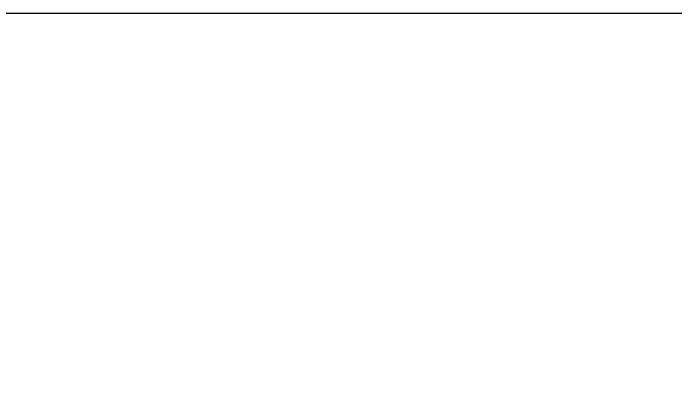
# Model space of a CAD drawing. Header units: millimetres. Extents: x -6028 to 5958, y -6064 to 4137.
# Drawn here: x 1075 to 3127, y 2993 to 4137 of the extents above; entities that cross this region are included whole.
import ezdxf

# ---------------------------------------------------------------- set-up
doc = ezdxf.new("R2010")
doc.units = ezdxf.units.MM
doc.layers.add('DIKOM_ЗОНА', color=80, linetype='Continuous')
doc.layers.add('DIKOM_РАЗМЕР_ЗОНА', color=7, linetype='Continuous')
doc.styles.add('style1', font='arial.ttf', dxfattribs={"width": 0.8})
doc.dimstyles.new('1-50', dxfattribs={"dimtxt": 300, "dimasz": 200, "dimexe": 100, "dimexo": 0, "dimgap": 100, "dimtad": 1, "dimtxsty": 'style1', "dimcen": 200, "dimclrd": 7, "dimclre": 7, "dimclrt": 7, "dimadec": 1, "dimazin": 2, "dimtfac": 1, "dimtmove": 0, "dimatfit": 2, "dimfxl": 0, "dimlwd": 25, "dimlwe": 18, "dimarcsym": 0})

# ---------------------------------------------------------------- blocks, each defined once
blk = doc.blocks.new('*D10')
at = {"layer": 'Defpoints', "color": 0, "transparency": 16777216}
for p in [(1555.6, 4137.5), (5858.3, 4137.5), (1555.6, -4898.4)]:
    blk.add_point(p, dxfattribs=at)
at = {"layer": 'DIKOM_РАЗМЕР_ЗОНА', "color": 7, "lineweight": 18, "transparency": 16777216}
for p, q in [((1555.6, 4137.5), (5958.3, 4137.5)), ((1555.6, -4898.4), (5958.3, -4898.4))]:
    blk.add_line(p, q, dxfattribs=at)
at = {"layer": 'DIKOM_РАЗМЕР_ЗОНА', "color": 7, "lineweight": 25, "transparency": 16777216}
blk.add_line((5858.3, -4698.4), (5858.3, 3937.5), dxfattribs=at)
at = {"layer": 'DIKOM_РАЗМЕР_ЗОНА', "color": 7, "transparency": 16777216}
for points in [[(5825, 3937.5), (5891.7, 3937.5), (5858.3, 4137.5)], [(5825, -4698.4), (5891.7, -4698.4), (5858.3, -4898.4)]]:
    blk.add_solid(points, dxfattribs=at)
at = {"layer": 'DIKOM_РАЗМЕР_ЗОНА', "color": 7, "transparency": 16777216, "insert": (5605.2, 52.1), "char_height": 300, "attachment_point": 5, "rotation": 90, "style": 'style1'}
blk.add_mtext('9050', dxfattribs=at)

msp = doc.modelspace()

# ---------------------------------------------------------------- linework, layer by layer
at = {"layer": 'DIKOM_ЗОНА', "color": 3, "lineweight": 15}
msp.add_lwpolyline([(1074.806, -4781.289), (-516.527, -3934.728, -0.30728961), (-1040.755, -2941.473, 0.19676627), (-1248.654, -2212.824, -0.10355228), (-1717.333, -1267.178, 0.34169537), (-2685.307, -518.229), (-4527.562, -518.229, -0.41421356), (-6027.562, 981.771), (-6027.562, 1745.771, -0.41421356), (-4527.562, 3245.771), (-2755.416, 3245.771, 0.25094425), (-1922.991, 3691.632, -0.25094425), (-1090.567, 4137.494), (3556.575, 4137.494, -0.41421356), (4556.575, 3137.494), (4556.575, -372.086, -0.13035985), (4425.131, -867.678), (2413.021, -4394.032, -0.40556712)], format="xyb", close=True, dxfattribs=at)

# ---------------------------------------------------------------- dimensions: what is measured, and where the dimension line sits
at = {"layer": 'DIKOM_РАЗМЕР_ЗОНА'}
dim = msp.add_linear_dim(base=(5858.345, 4137.494), p1=(1555.593, -4898.379), p2=(1555.593, 4137.494), angle=90, text='9050', dimstyle='1-50', dxfattribs=at)
dim.commit()
dim.dimension.update_dxf_attribs({"geometry": '*D10', "text_midpoint": (5858.345, 52.12), "dimtype": 160})

doc.saveas('drawing.dxf')
